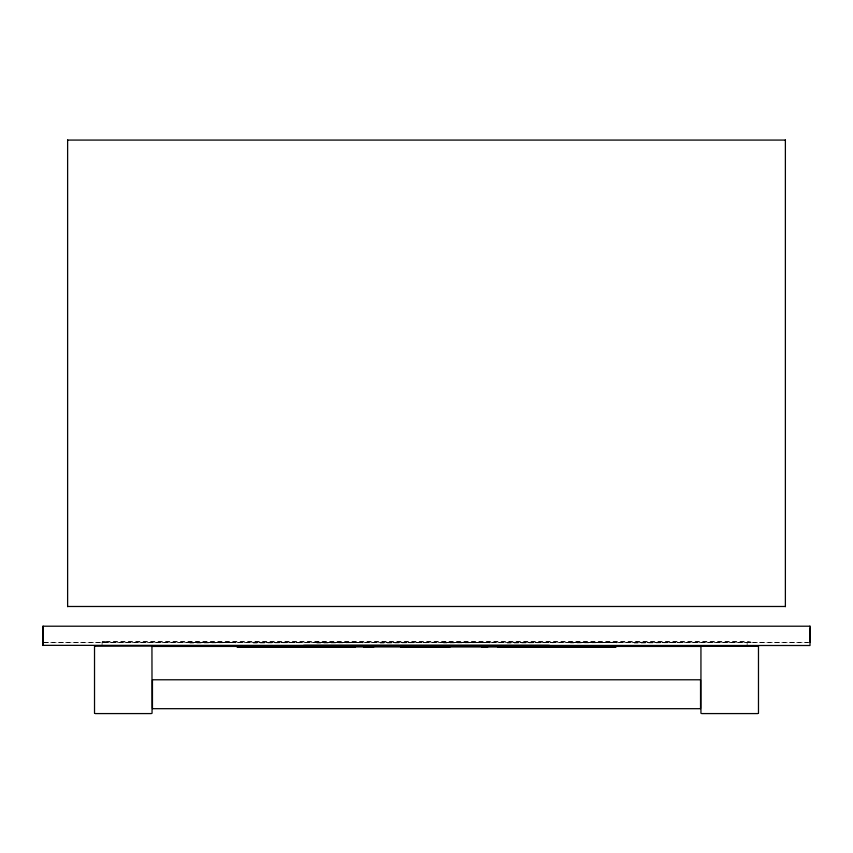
<?xml version="1.0" encoding="UTF-8"?>
<svg xmlns="http://www.w3.org/2000/svg" width="853" height="853" viewBox="0 0 853 853"><rect width="100%" height="100%" fill="white"/><g stroke="black" fill="none" stroke-linecap="round" stroke-linejoin="round"><path stroke-width="0.64" stroke-dasharray="4.26 3.2" d="M102.189 642.362L102.648 641.712L105.687 641.904L105.868 645.71M106.06 642.362L106.518 641.712L746.482 641.712L747.132 642.362L747.132 645.71M189.856 642.341L190.123 643.002L235.673 642.618L190.123 642.234L189.856 642.895M235.556 642.895L235.556 642.341M253.33 642.341L253.608 643.002L299.147 642.618L253.608 642.234L253.33 642.895M299.04 642.895L299.04 642.341M316.815 642.341L317.081 643.002L362.632 642.618L317.081 642.234L316.815 642.895M362.514 642.895L362.514 642.341M380.289 642.341L380.566 643.002L426.116 642.618L380.566 642.234L380.289 642.895M425.999 642.895L425.999 642.341M443.773 642.341L443.773 642.895L444.05 642.234L489.59 642.618L443.773 642.895M489.483 642.895L489.483 642.341M507.258 642.341L507.524 643.002L553.075 642.618L507.524 642.234L507.258 642.895M552.957 642.895L552.957 642.341M570.732 642.341L570.732 642.895L571.009 642.234L616.559 642.618L570.732 642.895M616.442 642.895L616.442 642.341M634.216 642.341L634.493 643.002L680.033 642.618L634.493 642.234L634.216 642.895M679.926 642.895L679.926 642.341M747.313 642.362L747.772 641.712L751.003 642.362M102.189 641.904L101.997 645.71M102.275 641.989L105.601 641.989M106.145 641.989L746.855 641.989M747.399 641.989L750.725 641.989M44.495 642.341L808.505 642.341M43.162 642.49L808.505 642.49"/><path stroke-width="1.28" d="M42.991 645.508L42.991 626.059M700.548 708.544L700.548 679.916M67.622 139.871L67.622 606.686M42.799 627.925L42.799 642.341M94.523 646.105L94.523 713.311M412.074 647.128L413.236 647.342M417.927 647.128L419.079 647.128M427.097 647.235L419.847 647.235M433.921 647.128L435.073 647.128M441.929 647.128L443.091 647.342M549.417 646.052L549.417 645.326M700.942 646.105L700.942 713.311M785.378 606.686L785.378 139.871M810.201 642.341L810.201 627.925M484.621 647.064L483.726 647.064M94.64 646.222L152.058 646.105M303.583 646.052L304.318 646.052M329.791 647.331L330.825 647.064M406.689 647.331L407.723 647.064M409.909 647.342L411.071 647.128M427.076 647.128L419.772 647.352M439.764 647.342L440.926 647.128M758.477 713.311L758.477 646.105M43.14 645.348L810.009 645.508L810.009 626.059M67.824 140.073L785.176 140.073M43.14 626.209L809.86 626.209M368.379 647.064L369.274 647.064M445.277 647.064L446.29 647.31M522.175 647.064L523.188 647.31M701.059 646.222L758.36 646.222M548.682 646.052L549.279 645.924M785.176 606.483L67.824 606.483M304.318 645.326L548.682 645.326M151.759 646.169L701.241 646.169M151.759 646.425L701.241 646.425M355.413 646.691L237.017 646.819L615.983 646.947L497.587 646.691M237.145 646.819L355.413 646.819M497.587 646.819L615.855 646.819M324.055 647.267L326.304 647.267M326.678 647.267L328.64 647.267M329.93 647.192L330.825 647.192M331.54 647.267L333.8 647.267M334.184 647.267L335.304 647.267M335.634 647.267L336.764 647.267M363.932 647.267L365.692 647.267M366.747 647.267L370.394 647.267M370.724 647.267L373.657 647.267M400.611 647.267L401.774 647.267M402.126 647.267L415.422 647.267M416.211 647.267L430.307 647.267M430.786 647.267L439.316 647.267M439.498 647.267L449.862 647.267M481.582 647.267L483.534 647.267M483.726 647.192L485.133 647.267M485.368 647.267L487.617 647.267M513.239 647.267L514.402 647.267M514.572 647.267L518.464 647.267M518.699 647.267L523.07 647.192M524.862 647.267L526.024 647.267M526.194 647.267L527.964 647.267M528.167 647.267L530.417 647.267M530.779 647.267L532.091 647.267M152.783 679.777L700.217 679.777M152.783 708.683L700.217 708.683M95.163 713.577L151.418 713.577M701.582 713.577L757.837 713.577M303.583 645.326L303.721 645.924M151.941 646.222L152.058 713.311M152.452 679.916L152.452 708.544M42.991 626.88L42.991 644.687"/></g></svg>
